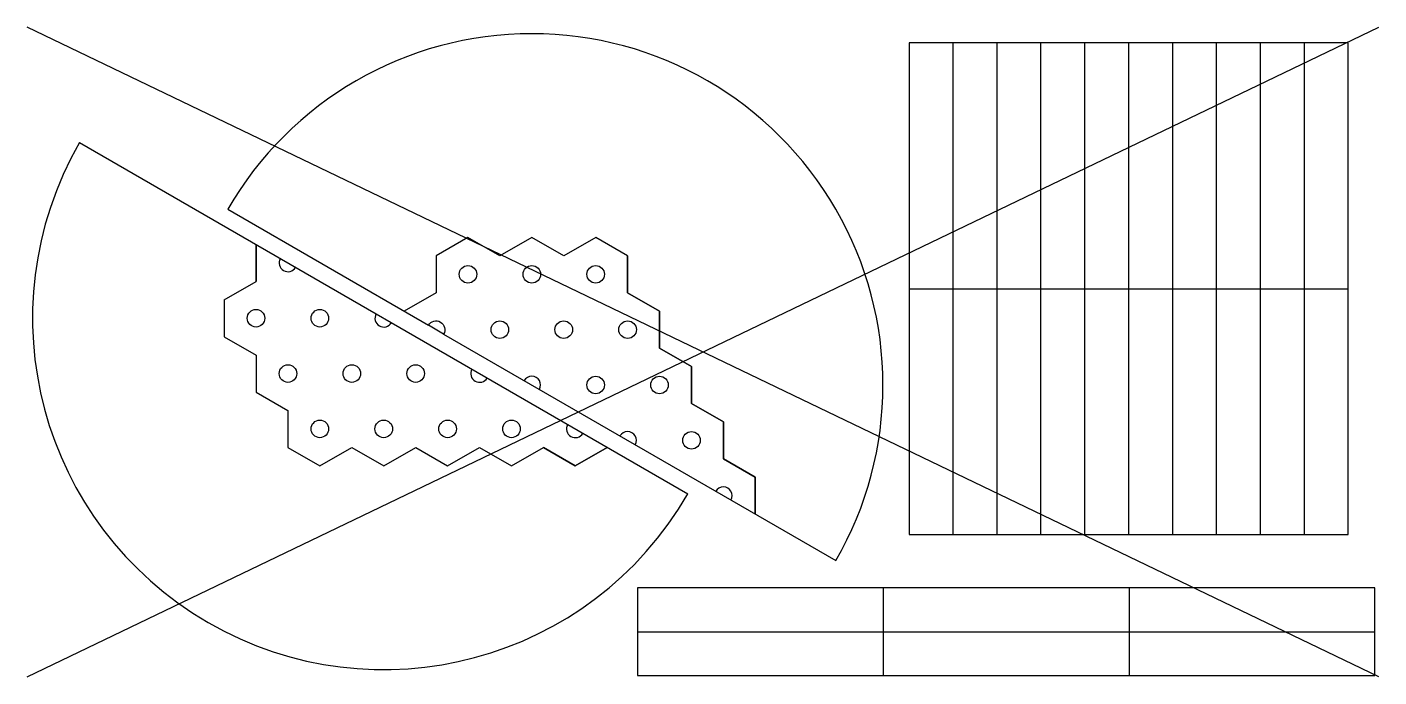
# Model space of a CAD drawing. Header units: millimetres. Extents: x -385 to 385, y -185 to 185.
import ezdxf

# ---------------------------------------------------------------- set-up
doc = ezdxf.new("R2010")
doc.units = ezdxf.units.MM
doc.layers.get('0').update_dxf_attribs({"linetype": 'CONTINUOUS'})

msp = doc.modelspace()

# ---------------------------------------------------------------- linework, layer by layer
for p, q in [((-385, -185), (385, 185)), ((385, -185), (-385, 185)), ((142.51, -103.96), (142.51, 176.04)), ((142.51, -103.96), (142.51, 176.04)), ((142.51, -103.96), (142.51, 176.04)), ((167.51, -103.96), (167.51, 176.04)), ((167.51, -103.96), (167.51, 176.04)), ((167.51, -103.96), (167.51, 176.04)), ((192.51, -103.96), (192.51, 176.04)), ((192.51, -103.96), (192.51, 176.04)), ((192.51, -103.96), (192.51, 176.04)), ((217.51, -103.96), (217.51, 176.04)), ((217.51, -103.96), (217.51, 176.04)), ((217.51, -103.96), (217.51, 176.04)), ((242.51, -103.96), (242.51, 176.04)), ((242.51, -103.96), (242.51, 176.04)), ((242.51, -103.96), (242.51, 176.04)), ((267.51, -103.96), (267.51, 176.04)), ((267.51, -103.96), (267.51, 176.04)), ((267.51, -103.96), (267.51, 176.04)), ((292.51, -103.96), (292.51, 176.04)), ((292.51, -103.96), (292.51, 176.04)), ((292.51, -103.96), (292.51, 176.04)), ((317.51, -103.96), (317.51, 176.04)), ((317.51, -103.96), (317.51, 176.04)), ((317.51, -103.96), (317.51, 176.04)), ((342.51, -103.96), (342.51, 176.04)), ((342.51, -103.96), (342.51, 176.04)), ((342.51, -103.96), (342.51, 176.04)), ((367.51, -103.96), (367.51, 176.04)), ((367.51, -103.96), (367.51, 176.04)), ((367.51, -103.96), (367.51, 176.04)), ((-355.04, 119.22), (-8.63, -80.78)), ((-270.71, 81.23), (-156.39, 15.23)), ((-133.88, 65.23), (-152.06, 54.73)), ((-115.69, 54.73), (-133.88, 65.23)), ((-97.5, 65.23), (-115.69, 54.73)), ((-79.32, 54.73), (-97.5, 65.23)), ((-61.13, 65.23), (-79.32, 54.73)), ((-42.95, 54.73), (-61.13, 65.23)), ((-254.58, 40.22), (-254.58, 61.22)), ((-254.58, 61.22), (-254.58, 40.22)), ((-152.06, 54.73), (-152.06, 33.73)), ((-42.95, 54.73), (-42.95, 33.73)), ((-42.95, 33.73), (-42.95, 54.73)), ((-272.77, 29.72), (-254.58, 40.22)), ((-152.06, 33.73), (-170.25, 23.23)), ((-42.95, 33.73), (-24.76, 23.23)), ((-24.76, 23.23), (-42.95, 33.73)), ((117.51, 36.04), (367.51, 36.04)), ((117.51, 36.04), (367.51, 36.04)), ((117.51, 36.04), (367.51, 36.04)), ((-272.77, 29.72), (-272.77, 8.72)), ((-24.76, 23.23), (-24.76, 2.23)), ((-24.76, 2.23), (-24.76, 23.23)), ((-272.77, 8.72), (-254.58, -1.78)), ((-147.73, 10.23), (75.7, -118.77)), ((-6.57, -8.27), (-24.76, 2.23)), ((-24.76, 2.23), (-6.57, -8.27)), ((-254.58, -1.78), (-254.58, -22.78)), ((-6.57, -29.27), (-6.57, -8.27)), ((-6.57, -8.27), (-6.57, -29.27)), ((-254.58, -22.78), (-236.4, -33.28)), ((-6.57, -29.27), (11.61, -39.77)), ((11.61, -39.77), (-6.57, -29.27)), ((-236.4, -33.28), (-236.4, -54.28)), ((11.61, -60.77), (11.61, -39.77)), ((11.61, -39.77), (11.61, -60.77)), ((-236.4, -54.28), (-218.21, -64.78)), ((-218.21, -64.78), (-200.03, -54.28)), ((-200.03, -54.28), (-181.84, -64.78)), ((-181.84, -64.78), (-163.65, -54.28)), ((-163.65, -54.28), (-145.47, -64.78)), ((-145.47, -64.78), (-127.28, -54.28)), ((-127.28, -54.28), (-109.09, -64.78)), ((-109.09, -64.78), (-90.91, -54.28)), ((-72.72, -64.78), (-90.91, -54.28)), ((-90.91, -54.28), (-72.72, -64.78)), ((-72.72, -64.78), (-54.53, -54.28)), ((-54.53, -54.28), (-72.72, -64.78)), ((29.8, -71.27), (11.61, -60.77)), ((11.61, -60.77), (29.8, -71.27)), ((29.8, -92.27), (29.8, -71.27)), ((29.8, -71.27), (29.8, -92.27)), ((102.67, -134.22), (102.67, -184.22)), ((242.67, -134.22), (242.67, -184.22)), ((-37.33, -159.22), (382.67, -159.22))]:
    msp.add_line(p, q)
for points in [[(367.51, 176.04), (117.51, 176.04), (117.51, -103.96), (367.51, -103.96)], [(117.51, 176.04), (117.51, -103.96), (367.51, -103.96), (367.51, 176.04)], [(117.51, 176.04), (117.51, -103.96), (367.51, -103.96), (367.51, 176.04)], [(382.67, -134.22), (-37.33, -134.22), (-37.33, -184.22), (382.67, -184.22)]]:
    msp.add_lwpolyline(points, close=True)
msp.add_lwpolyline([(-156.39, 15.23, -1), (-147.73, 10.23)], format="xyb", close=True)
for centre in [(-133.88, 44.23), (-97.5, 44.23), (-61.13, 44.23), (-254.58, 19.22), (-218.21, 19.22), (-115.69, 12.73), (-79.32, 12.73), (-42.95, 12.73), (-236.4, -12.28), (-200.03, -12.28), (-163.65, -12.28), (-61.13, -18.77), (-24.76, -18.77), (-218.21, -43.78), (-181.84, -43.78), (-145.47, -43.78), (-109.09, -43.78), (-6.57, -50.27)]:
    msp.add_circle(centre, 5)
for centre, radius, start, end in [((-97.5, -18.77), 200, -30, 150), ((-97.5, -18.77), 200, -30, 150), ((-181.84, 19.22), 200, 150, 330), ((-181.84, 19.22), 200, 150, 330), ((-236.4, 50.72), 5, 150, 330), ((-181.84, 19.22), 5, 150, 330), ((-127.28, -12.28), 5, 150, 330), ((-97.5, -18.77), 5, -30, 150), ((-72.72, -43.78), 5, 150, 330), ((-42.95, -50.27), 5, -30, 150), ((11.61, -81.77), 5, -30, 150)]:
    msp.add_arc(centre, radius, start, end)

doc.saveas('drawing.dxf')
